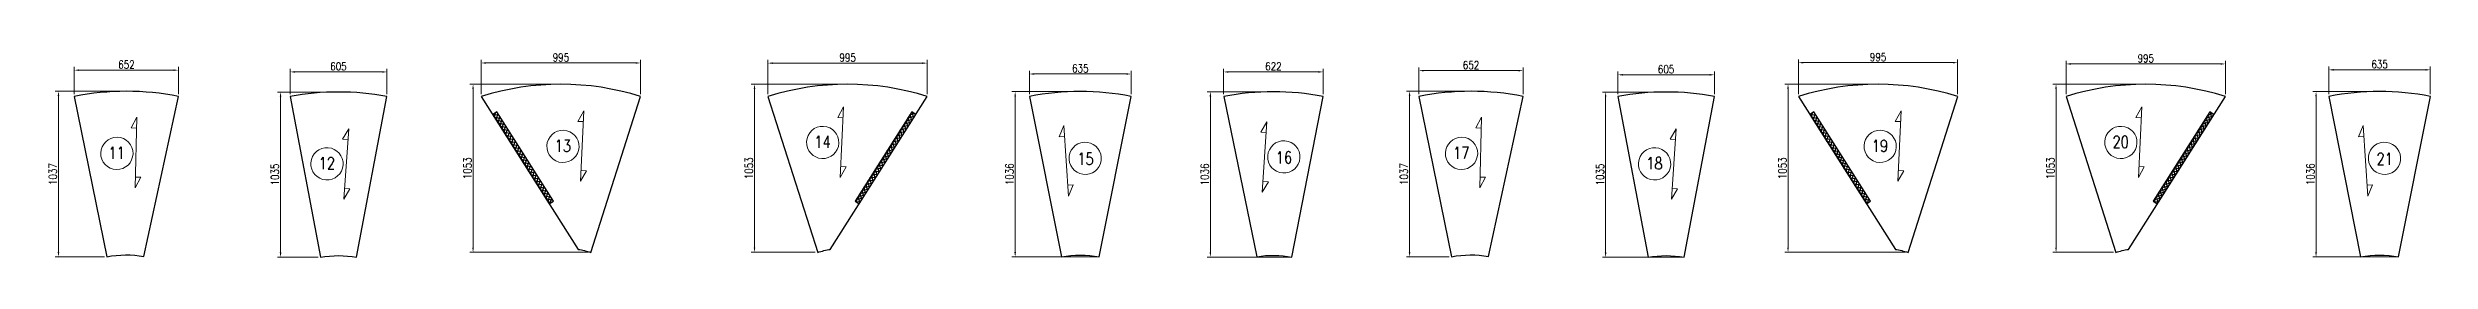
# Paper-space layout 'Layout1' of a CAD drawing. Header units: millimetres. Extents: x 17634 to 80020, y 31751 to 33322.
# Drawn here: x 34102 to 48993, y 31999 to 33286 of the extents above; entities that cross this region are included whole.
import ezdxf
from ezdxf.enums import TextEntityAlignment as Align

# ---------------------------------------------------------------- set-up
doc = ezdxf.new("R2010")
doc.units = ezdxf.units.MM
doc.header["$LTSCALE"] = 0.75
doc.layers.add('Grating', color=7, linetype='Continuous')
doc.layers.add('TOE PLATE', color=3, linetype='Continuous')
doc.layers.add('Grtg. Dim', color=7, linetype='Continuous', lineweight=15)
doc.layers.add('Mark no', color=7, linetype='Continuous', lineweight=15)
doc.styles.add('ROMAND', font='romand')
doc.styles.add('ROMANS', font='romans.shx', dxfattribs={"width": 0.8})
doc.dimstyles.new('grt dim', dxfattribs={"dimscale": 20, "dimtxt": 2.5, "dimasz": 1.5, "dimexe": 1, "dimexo": 0.75, "dimgap": 0.5, "dimtad": 1, "dimdec": 0, "dimlfac": -1, "dimzin": 0, "dimdsep": 46, "dimtxsty": 'ROMANS', "dimcen": 0, "dimclrd": 1, "dimclre": 1, "dimclrt": 3, "dimadec": 0, "dimazin": 0, "dimtfac": 1, "dimtdec": 0, "dimtix": 1, "dimtmove": 1, "dimatfit": 3, "dimfxl": 1, "dimtolj": 1, "dimtzin": 0, "dimlwd": -1, "dimlwe": -1, "dimarcsym": 0})

# ---------------------------------------------------------------- blocks, each defined once
blk = doc.blocks.new('MK')
at = {"layer": 'Mark no', "color": 4}
for p, q in [((639, 394), (443, 493)), ((443, 493), (443, 394)), ((-448, 295), (-644, 394)), ((-644, 394), (639, 394)), ((-448, 394), (-448, 295))]:
    blk.add_line(p, q, dxfattribs=at)
blk.add_circle((20, 46), 293, dxfattribs=at)
blk = doc.blocks.new('*D13')
at = {"layer": 'Defpoints', "color": 0}
for p in [(34920, 33171), (34269, 33006), (34920, 33006)]:
    blk.add_point(p, dxfattribs=at)
at = {"layer": 'Grtg. Dim', "color": 1}
for p, q in [((34269, 33021), (34269, 33191)), ((34920, 33021), (34920, 33191))]:
    blk.add_line(p, q, dxfattribs=at)
at = {"layer": 'Grtg. Dim', "color": 1, "linetype": 'ByBlock'}
blk.add_line((34299, 33171), (34890, 33171), dxfattribs=at)
at = {"layer": 'Grtg. Dim', "color": 1}
for points in [[(34299, 33176), (34299, 33166), (34269, 33171)], [(34890, 33176), (34890, 33166), (34920, 33171)]]:
    blk.add_solid(points, dxfattribs=at)
at = {"layer": 'Grtg. Dim', "color": 3, "insert": (34595, 33206), "char_height": 50, "attachment_point": 5, "style": 'ROMANS'}
blk.add_mtext('\\A1;652', dxfattribs=at)
blk = doc.blocks.new('*D14')
at = {"layer": 'Defpoints', "color": 0}
for p in [(36223, 33160), (35618, 33006), (36223, 33006)]:
    blk.add_point(p, dxfattribs=at)
at = {"layer": 'Grtg. Dim', "color": 1}
for p, q in [((35618, 33021), (35618, 33180)), ((36223, 33021), (36223, 33180))]:
    blk.add_line(p, q, dxfattribs=at)
at = {"layer": 'Grtg. Dim', "color": 1, "linetype": 'ByBlock'}
blk.add_line((35648, 33160), (36193, 33160), dxfattribs=at)
at = {"layer": 'Grtg. Dim', "color": 1}
for points in [[(35648, 33165), (35648, 33155), (35618, 33160)], [(36193, 33165), (36193, 33155), (36223, 33160)]]:
    blk.add_solid(points, dxfattribs=at)
at = {"layer": 'Grtg. Dim', "color": 3, "insert": (35920, 33195), "char_height": 50, "attachment_point": 5, "style": 'ROMANS'}
blk.add_mtext('\\A1;605', dxfattribs=at)
blk = doc.blocks.new('*D15')
at = {"layer": 'Defpoints', "color": 0}
for p in [(37807, 33216), (36812, 33006), (37807, 33006)]:
    blk.add_point(p, dxfattribs=at)
at = {"layer": 'Grtg. Dim', "color": 1}
for p, q in [((36812, 33021), (36812, 33236)), ((37807, 33021), (37807, 33236))]:
    blk.add_line(p, q, dxfattribs=at)
at = {"layer": 'Grtg. Dim', "color": 1, "linetype": 'ByBlock'}
blk.add_line((36842, 33216), (37777, 33216), dxfattribs=at)
at = {"layer": 'Grtg. Dim', "color": 1}
for points in [[(36842, 33221), (36842, 33211), (36812, 33216)], [(37777, 33221), (37777, 33211), (37807, 33216)]]:
    blk.add_solid(points, dxfattribs=at)
at = {"layer": 'Grtg. Dim', "color": 3, "insert": (37310, 33251), "char_height": 50, "attachment_point": 5, "style": 'ROMANS'}
blk.add_mtext('\\A1;995', dxfattribs=at)
blk = doc.blocks.new('*D16')
at = {"layer": 'Defpoints', "color": 0}
for p in [(38604, 33215), (38604, 33006), (39599, 33006)]:
    blk.add_point(p, dxfattribs=at)
at = {"layer": 'Grtg. Dim', "color": 1}
for p, q in [((38604, 33021), (38604, 33235)), ((39599, 33021), (39599, 33235))]:
    blk.add_line(p, q, dxfattribs=at)
at = {"layer": 'Grtg. Dim', "color": 1, "linetype": 'ByBlock'}
blk.add_line((39569, 33215), (38634, 33215), dxfattribs=at)
at = {"layer": 'Grtg. Dim', "color": 1}
for points in [[(38634, 33220), (38634, 33210), (38604, 33215)], [(39569, 33220), (39569, 33210), (39599, 33215)]]:
    blk.add_solid(points, dxfattribs=at)
at = {"layer": 'Grtg. Dim', "color": 3, "insert": (39102, 33250), "char_height": 50, "attachment_point": 5, "style": 'ROMANS'}
blk.add_mtext('\\A1;995', dxfattribs=at)
blk = doc.blocks.new('*D17')
at = {"layer": 'Defpoints', "color": 0}
for p in [(40238, 33147), (40238, 33006), (40873, 33006)]:
    blk.add_point(p, dxfattribs=at)
at = {"layer": 'Grtg. Dim', "color": 1}
for p, q in [((40238, 33021), (40238, 33167)), ((40873, 33021), (40873, 33167))]:
    blk.add_line(p, q, dxfattribs=at)
at = {"layer": 'Grtg. Dim', "color": 1, "linetype": 'ByBlock'}
blk.add_line((40843, 33147), (40268, 33147), dxfattribs=at)
at = {"layer": 'Grtg. Dim', "color": 1}
for points in [[(40268, 33152), (40268, 33142), (40238, 33147)], [(40843, 33152), (40843, 33142), (40873, 33147)]]:
    blk.add_solid(points, dxfattribs=at)
at = {"layer": 'Grtg. Dim', "color": 3, "insert": (40556, 33182), "char_height": 50, "attachment_point": 5, "style": 'ROMANS'}
blk.add_mtext('\\A1;635', dxfattribs=at)
blk = doc.blocks.new('*D18')
at = {"layer": 'Defpoints', "color": 0}
for p in [(42074, 33160), (41452, 33006), (42074, 33006)]:
    blk.add_point(p, dxfattribs=at)
at = {"layer": 'Grtg. Dim', "color": 1}
for p, q in [((41452, 33021), (41452, 33180)), ((42074, 33021), (42074, 33180))]:
    blk.add_line(p, q, dxfattribs=at)
at = {"layer": 'Grtg. Dim', "color": 1, "linetype": 'ByBlock'}
blk.add_line((41482, 33160), (42044, 33160), dxfattribs=at)
at = {"layer": 'Grtg. Dim', "color": 1}
for points in [[(41482, 33165), (41482, 33155), (41452, 33160)], [(42044, 33165), (42044, 33155), (42074, 33160)]]:
    blk.add_solid(points, dxfattribs=at)
at = {"layer": 'Grtg. Dim', "color": 3, "insert": (41763, 33195), "char_height": 50, "attachment_point": 5, "style": 'ROMANS'}
blk.add_mtext('\\A1;622', dxfattribs=at)
blk = doc.blocks.new('*D19')
at = {"layer": 'Defpoints', "color": 0}
for p in [(43324, 33168), (42672, 33006), (43324, 33006)]:
    blk.add_point(p, dxfattribs=at)
at = {"layer": 'Grtg. Dim', "color": 1}
for p, q in [((42672, 33021), (42672, 33188)), ((43324, 33021), (43324, 33188))]:
    blk.add_line(p, q, dxfattribs=at)
at = {"layer": 'Grtg. Dim', "color": 1, "linetype": 'ByBlock'}
blk.add_line((42702, 33168), (43294, 33168), dxfattribs=at)
at = {"layer": 'Grtg. Dim', "color": 1}
for points in [[(42702, 33173), (42702, 33163), (42672, 33168)], [(43294, 33173), (43294, 33163), (43324, 33168)]]:
    blk.add_solid(points, dxfattribs=at)
at = {"layer": 'Grtg. Dim', "color": 3, "insert": (42998, 33203), "char_height": 50, "attachment_point": 5, "style": 'ROMANS'}
blk.add_mtext('\\A1;652', dxfattribs=at)
blk = doc.blocks.new('*D20')
at = {"layer": 'Defpoints', "color": 0}
for p in [(43915, 33142), (43915, 33006), (44520, 33006)]:
    blk.add_point(p, dxfattribs=at)
at = {"layer": 'Grtg. Dim', "color": 1}
for p, q in [((43915, 33021), (43915, 33162)), ((44520, 33021), (44520, 33162))]:
    blk.add_line(p, q, dxfattribs=at)
at = {"layer": 'Grtg. Dim', "color": 1, "linetype": 'ByBlock'}
blk.add_line((44490, 33142), (43945, 33142), dxfattribs=at)
at = {"layer": 'Grtg. Dim', "color": 1}
for points in [[(43945, 33147), (43945, 33137), (43915, 33142)], [(44490, 33147), (44490, 33137), (44520, 33142)]]:
    blk.add_solid(points, dxfattribs=at)
at = {"layer": 'Grtg. Dim', "color": 3, "insert": (44217, 33177), "char_height": 50, "attachment_point": 5, "style": 'ROMANS'}
blk.add_mtext('\\A1;605', dxfattribs=at)
blk = doc.blocks.new('*D21')
at = {"layer": 'Defpoints', "color": 0}
for p in [(46039, 33218), (45044, 33006), (46039, 33006)]:
    blk.add_point(p, dxfattribs=at)
at = {"layer": 'Grtg. Dim', "color": 1}
for p, q in [((45044, 33021), (45044, 33238)), ((46039, 33021), (46039, 33238))]:
    blk.add_line(p, q, dxfattribs=at)
at = {"layer": 'Grtg. Dim', "color": 1, "linetype": 'ByBlock'}
blk.add_line((45074, 33218), (46009, 33218), dxfattribs=at)
at = {"layer": 'Grtg. Dim', "color": 1}
for points in [[(45074, 33223), (45074, 33213), (45044, 33218)], [(46009, 33223), (46009, 33213), (46039, 33218)]]:
    blk.add_solid(points, dxfattribs=at)
at = {"layer": 'Grtg. Dim', "color": 3, "insert": (45542, 33253), "char_height": 50, "attachment_point": 5, "style": 'ROMANS'}
blk.add_mtext('\\A1;995', dxfattribs=at)
blk = doc.blocks.new('*D22')
at = {"layer": 'Defpoints', "color": 0}
for p in [(47712, 33210), (46717, 33006), (47712, 33006)]:
    blk.add_point(p, dxfattribs=at)
at = {"layer": 'Grtg. Dim', "color": 1}
for p, q in [((46717, 33021), (46717, 33230)), ((47712, 33021), (47712, 33230))]:
    blk.add_line(p, q, dxfattribs=at)
at = {"layer": 'Grtg. Dim', "color": 1, "linetype": 'ByBlock'}
blk.add_line((46747, 33210), (47682, 33210), dxfattribs=at)
at = {"layer": 'Grtg. Dim', "color": 1}
for points in [[(46747, 33215), (46747, 33205), (46717, 33210)], [(47682, 33215), (47682, 33205), (47712, 33210)]]:
    blk.add_solid(points, dxfattribs=at)
at = {"layer": 'Grtg. Dim', "color": 3, "insert": (47215, 33245), "char_height": 50, "attachment_point": 5, "style": 'ROMANS'}
blk.add_mtext('\\A1;995', dxfattribs=at)
blk = doc.blocks.new('*D23')
at = {"layer": 'Defpoints', "color": 0}
for p in [(48993, 33173), (48358, 33006), (48993, 33006)]:
    blk.add_point(p, dxfattribs=at)
at = {"layer": 'Grtg. Dim', "color": 1}
for p, q in [((48358, 33021), (48358, 33193)), ((48993, 33021), (48993, 33193))]:
    blk.add_line(p, q, dxfattribs=at)
at = {"layer": 'Grtg. Dim', "color": 1, "linetype": 'ByBlock'}
blk.add_line((48388, 33173), (48963, 33173), dxfattribs=at)
at = {"layer": 'Grtg. Dim', "color": 1}
for points in [[(48388, 33178), (48388, 33168), (48358, 33173)], [(48963, 33178), (48963, 33168), (48993, 33173)]]:
    blk.add_solid(points, dxfattribs=at)
at = {"layer": 'Grtg. Dim', "color": 3, "insert": (48676, 33208), "char_height": 50, "attachment_point": 5, "style": 'ROMANS'}
blk.add_mtext('\\A1;635', dxfattribs=at)
blk = doc.blocks.new('*D62')
at = {"layer": 'Defpoints', "color": 0}
for p in [(48676, 33037), (48279, 32001), (48794, 32001)]:
    blk.add_point(p, dxfattribs=at)
at = {"layer": 'Grtg. Dim', "color": 1}
for p, q in [((48661, 33037), (48259, 33037)), ((48779, 32001), (48259, 32001))]:
    blk.add_line(p, q, dxfattribs=at)
at = {"layer": 'Grtg. Dim', "color": 1, "linetype": 'ByBlock'}
blk.add_line((48279, 33007), (48279, 32031), dxfattribs=at)
at = {"layer": 'Grtg. Dim', "color": 1}
for points in [[(48274, 33007), (48284, 33007), (48279, 33037)], [(48274, 32031), (48284, 32031), (48279, 32001)]]:
    blk.add_solid(points, dxfattribs=at)
at = {"layer": 'Grtg. Dim', "color": 3, "insert": (48244, 32519), "char_height": 50, "attachment_point": 5, "rotation": 90, "style": 'ROMANS'}
blk.add_mtext('\\A1;1036', dxfattribs=at)
blk = doc.blocks.new('*D63')
at = {"layer": 'Defpoints', "color": 0}
for p in [(47215, 33083), (46654, 32030), (47028, 32030)]:
    blk.add_point(p, dxfattribs=at)
at = {"layer": 'Grtg. Dim', "color": 1}
for p, q in [((47200, 33083), (46634, 33083)), ((47013, 32030), (46634, 32030))]:
    blk.add_line(p, q, dxfattribs=at)
at = {"layer": 'Grtg. Dim', "color": 1, "linetype": 'ByBlock'}
blk.add_line((46654, 33053), (46654, 32060), dxfattribs=at)
at = {"layer": 'Grtg. Dim', "color": 1}
for points in [[(46649, 33053), (46659, 33053), (46654, 33083)], [(46649, 32060), (46659, 32060), (46654, 32030)]]:
    blk.add_solid(points, dxfattribs=at)
at = {"layer": 'Grtg. Dim', "color": 3, "insert": (46619, 32556), "char_height": 50, "attachment_point": 5, "rotation": 90, "style": 'ROMANS'}
blk.add_mtext('\\A1;1053', dxfattribs=at)
blk = doc.blocks.new('*D64')
at = {"layer": 'Defpoints', "color": 0}
for p in [(45542, 33083), (44979, 32030), (45729, 32030)]:
    blk.add_point(p, dxfattribs=at)
at = {"layer": 'Grtg. Dim', "color": 1}
for p, q in [((45527, 33083), (44959, 33083)), ((45714, 32030), (44959, 32030))]:
    blk.add_line(p, q, dxfattribs=at)
at = {"layer": 'Grtg. Dim', "color": 1, "linetype": 'ByBlock'}
blk.add_line((44979, 33053), (44979, 32060), dxfattribs=at)
at = {"layer": 'Grtg. Dim', "color": 1}
for points in [[(44974, 33053), (44984, 33053), (44979, 33083)], [(44974, 32060), (44984, 32060), (44979, 32030)]]:
    blk.add_solid(points, dxfattribs=at)
at = {"layer": 'Grtg. Dim', "color": 3, "insert": (44944, 32556), "char_height": 50, "attachment_point": 5, "rotation": 90, "style": 'ROMANS'}
blk.add_mtext('\\A1;1053', dxfattribs=at)
blk = doc.blocks.new('*D65')
at = {"layer": 'Defpoints', "color": 0}
for p in [(44217, 33034), (43839, 31999), (44330, 31999)]:
    blk.add_point(p, dxfattribs=at)
at = {"layer": 'Grtg. Dim', "color": 1}
for p, q in [((44202, 33034), (43819, 33034)), ((44315, 31999), (43819, 31999))]:
    blk.add_line(p, q, dxfattribs=at)
at = {"layer": 'Grtg. Dim', "color": 1, "linetype": 'ByBlock'}
blk.add_line((43839, 33004), (43839, 32029), dxfattribs=at)
at = {"layer": 'Grtg. Dim', "color": 1}
for points in [[(43834, 33004), (43844, 33004), (43839, 33034)], [(43834, 32029), (43844, 32029), (43839, 31999)]]:
    blk.add_solid(points, dxfattribs=at)
at = {"layer": 'Grtg. Dim', "color": 3, "insert": (43804, 32517), "char_height": 50, "attachment_point": 5, "rotation": 90, "style": 'ROMANS'}
blk.add_mtext('\\A1;1035', dxfattribs=at)
blk = doc.blocks.new('*D66')
at = {"layer": 'Defpoints', "color": 0}
for p in [(42998, 33039), (42614, 32002), (42877, 32002)]:
    blk.add_point(p, dxfattribs=at)
at = {"layer": 'Grtg. Dim', "color": 1}
for p, q in [((42983, 33039), (42594, 33039)), ((42862, 32002), (42594, 32002))]:
    blk.add_line(p, q, dxfattribs=at)
at = {"layer": 'Grtg. Dim', "color": 1, "linetype": 'ByBlock'}
blk.add_line((42614, 33009), (42614, 32032), dxfattribs=at)
at = {"layer": 'Grtg. Dim', "color": 1}
for points in [[(42609, 33009), (42619, 33009), (42614, 33039)], [(42609, 32032), (42619, 32032), (42614, 32002)]]:
    blk.add_solid(points, dxfattribs=at)
at = {"layer": 'Grtg. Dim', "color": 3, "insert": (42579, 32520), "char_height": 50, "attachment_point": 5, "rotation": 90, "style": 'ROMANS'}
blk.add_mtext('\\A1;1037', dxfattribs=at)
blk = doc.blocks.new('*D67')
at = {"layer": 'Defpoints', "color": 0}
for p in [(41369, 33036), (41763, 33036), (41879, 32000)]:
    blk.add_point(p, dxfattribs=at)
at = {"layer": 'Grtg. Dim', "color": 1}
for p, q in [((41748, 33036), (41349, 33036)), ((41864, 32000), (41349, 32000))]:
    blk.add_line(p, q, dxfattribs=at)
at = {"layer": 'Grtg. Dim', "color": 1, "linetype": 'ByBlock'}
blk.add_line((41369, 32030), (41369, 33006), dxfattribs=at)
at = {"layer": 'Grtg. Dim', "color": 1}
for points in [[(41364, 33006), (41374, 33006), (41369, 33036)], [(41364, 32030), (41374, 32030), (41369, 32000)]]:
    blk.add_solid(points, dxfattribs=at)
at = {"layer": 'Grtg. Dim', "color": 3, "insert": (41334, 32518), "char_height": 50, "attachment_point": 5, "rotation": 90, "style": 'ROMANS'}
blk.add_mtext('\\A1;1036', dxfattribs=at)
blk = doc.blocks.new('*D68')
at = {"layer": 'Defpoints', "color": 0}
for p in [(40556, 33037), (40149, 32001), (40674, 32001)]:
    blk.add_point(p, dxfattribs=at)
at = {"layer": 'Grtg. Dim', "color": 1}
for p, q in [((40541, 33037), (40129, 33037)), ((40659, 32001), (40129, 32001))]:
    blk.add_line(p, q, dxfattribs=at)
at = {"layer": 'Grtg. Dim', "color": 1, "linetype": 'ByBlock'}
blk.add_line((40149, 33007), (40149, 32031), dxfattribs=at)
at = {"layer": 'Grtg. Dim', "color": 1}
for points in [[(40144, 33007), (40154, 33007), (40149, 33037)], [(40144, 32031), (40154, 32031), (40149, 32001)]]:
    blk.add_solid(points, dxfattribs=at)
at = {"layer": 'Grtg. Dim', "color": 3, "insert": (40114, 32519), "char_height": 50, "attachment_point": 5, "rotation": 90, "style": 'ROMANS'}
blk.add_mtext('\\A1;1036', dxfattribs=at)
blk = doc.blocks.new('*D69')
at = {"layer": 'Defpoints', "color": 0}
for p in [(39102, 33083), (38520, 32030), (38915, 32030)]:
    blk.add_point(p, dxfattribs=at)
at = {"layer": 'Grtg. Dim', "color": 1}
for p, q in [((39087, 33083), (38500, 33083)), ((38900, 32030), (38500, 32030))]:
    blk.add_line(p, q, dxfattribs=at)
at = {"layer": 'Grtg. Dim', "color": 1, "linetype": 'ByBlock'}
blk.add_line((38520, 33053), (38520, 32060), dxfattribs=at)
at = {"layer": 'Grtg. Dim', "color": 1}
for points in [[(38515, 33053), (38525, 33053), (38520, 33083)], [(38515, 32060), (38525, 32060), (38520, 32030)]]:
    blk.add_solid(points, dxfattribs=at)
at = {"layer": 'Grtg. Dim', "color": 3, "insert": (38485, 32556), "char_height": 50, "attachment_point": 5, "rotation": 90, "style": 'ROMANS'}
blk.add_mtext('\\A1;1053', dxfattribs=at)
blk = doc.blocks.new('*D70')
at = {"layer": 'Defpoints', "color": 0}
for p in [(37310, 33083), (36761, 32030), (37497, 32030)]:
    blk.add_point(p, dxfattribs=at)
at = {"layer": 'Grtg. Dim', "color": 1}
for p, q in [((37295, 33083), (36741, 33083)), ((37482, 32030), (36741, 32030))]:
    blk.add_line(p, q, dxfattribs=at)
at = {"layer": 'Grtg. Dim', "color": 1, "linetype": 'ByBlock'}
blk.add_line((36761, 33053), (36761, 32060), dxfattribs=at)
at = {"layer": 'Grtg. Dim', "color": 1}
for points in [[(36756, 33053), (36766, 33053), (36761, 33083)], [(36756, 32060), (36766, 32060), (36761, 32030)]]:
    blk.add_solid(points, dxfattribs=at)
at = {"layer": 'Grtg. Dim', "color": 3, "insert": (36726, 32556), "char_height": 50, "attachment_point": 5, "rotation": 90, "style": 'ROMANS'}
blk.add_mtext('\\A1;1053', dxfattribs=at)
blk = doc.blocks.new('*D71')
at = {"layer": 'Defpoints', "color": 0}
for p in [(35920, 33034), (35558, 31999), (35808, 31999)]:
    blk.add_point(p, dxfattribs=at)
at = {"layer": 'Grtg. Dim', "color": 1}
for p, q in [((35905, 33034), (35538, 33034)), ((35793, 31999), (35538, 31999))]:
    blk.add_line(p, q, dxfattribs=at)
at = {"layer": 'Grtg. Dim', "color": 1, "linetype": 'ByBlock'}
blk.add_line((35558, 33004), (35558, 32029), dxfattribs=at)
at = {"layer": 'Grtg. Dim', "color": 1}
for points in [[(35553, 33004), (35563, 33004), (35558, 33034)], [(35553, 32029), (35563, 32029), (35558, 31999)]]:
    blk.add_solid(points, dxfattribs=at)
at = {"layer": 'Grtg. Dim', "color": 3, "insert": (35523, 32517), "char_height": 50, "attachment_point": 5, "rotation": 90, "style": 'ROMANS'}
blk.add_mtext('\\A1;1035', dxfattribs=at)
blk = doc.blocks.new('*D72')
at = {"layer": 'Defpoints', "color": 0}
for p in [(34595, 33039), (34170, 32002), (34473, 32002)]:
    blk.add_point(p, dxfattribs=at)
at = {"layer": 'Grtg. Dim', "color": 1}
for p, q in [((34580, 33039), (34150, 33039)), ((34458, 32002), (34150, 32002))]:
    blk.add_line(p, q, dxfattribs=at)
at = {"layer": 'Grtg. Dim', "color": 1, "linetype": 'ByBlock'}
blk.add_line((34170, 33009), (34170, 32032), dxfattribs=at)
at = {"layer": 'Grtg. Dim', "color": 1}
for points in [[(34165, 33009), (34175, 33009), (34170, 33039)], [(34165, 32032), (34175, 32032), (34170, 32002)]]:
    blk.add_solid(points, dxfattribs=at)
at = {"layer": 'Grtg. Dim', "color": 3, "insert": (34135, 32520), "char_height": 50, "attachment_point": 5, "rotation": 90, "style": 'ROMANS'}
blk.add_mtext('\\A1;1037', dxfattribs=at)

psp = doc.layouts.get("Layout1")

# ---------------------------------------------------------------- hatches: boundary and pattern name
at = {"layer": 'TOE PLATE'}
h = psp.add_hatch(dxfattribs=at)
h.set_pattern_fill('ANSI37', color=256, scale=5, angle=-57.6942)
h.set_pattern_definition([(347.305796, (54927.443, 101734.475), (3.488492, 15.486964), []), (77.305796, (54927.443, 101734.475), (-15.486964, 3.488492), [])])
h.paths.add_polyline_path([(36909, 32909.5), (36883.6, 32893.5), (37237.4, 32333.9), (37262.8, 32350)])
h = psp.add_hatch(dxfattribs=at)
h.set_pattern_fill('ANSI37', color=256, scale=5, angle=237.6942)
h.set_pattern_definition([(282.694204, (109431.28, 46124.081), (15.486964, 3.488492), []), (12.694204, (109431.28, 46124.081), (-3.488492, 15.486964), [])])
h.paths.add_polyline_path([(39527.8, 32893.5), (39502.5, 32909.5), (39148.7, 32350), (39174, 32333.9)])
h = psp.add_hatch(dxfattribs=at)
h.set_pattern_fill('ANSI37', color=256, scale=5, angle=-57.6942)
h.set_pattern_definition([(347.305796, (63159.443, 101734.475), (3.488492, 15.486964), []), (77.305796, (63159.443, 101734.475), (-15.486964, 3.488492), [])])
h.paths.add_polyline_path([(45141, 32909.5), (45115.6, 32893.5), (45469.4, 32333.9), (45494.8, 32350)])
h = psp.add_hatch(dxfattribs=at)
h.set_pattern_fill('ANSI37', color=256, scale=5, angle=237.6942)
h.set_pattern_definition([(282.694204, (117544.28, 46124.081), (15.486964, 3.488492), []), (12.694204, (117544.28, 46124.081), (-3.488492, 15.486964), [])])
h.paths.add_polyline_path([(47640.8, 32893.5), (47615.5, 32909.5), (47261.7, 32350), (47287, 32333.9)])

# ---------------------------------------------------------------- linework, layer by layer
at = {"layer": 'Grating', "color": 6}
for points in [[(37418, 32048.5, -0.0320387), (37496.8, 32029.5), (37807.2, 33006.4, 0.1535295), (36812.2, 33006.4)], [(38914.7, 32029.5, -0.0320387), (38993.5, 32048.5), (39599.2, 33006.4, 0.1535295), (38604.2, 33006.4)], [(45650, 32048.5, -0.0320387), (45728.8, 32029.5), (46039.2, 33006.4, 0.1535295), (45044.2, 33006.4)], [(47027.7, 32029.5, -0.0320387), (47106.5, 32048.5), (47712.2, 33006.4, 0.1535295), (46717.2, 33006.4)], [(34473.2, 32002, -0.0918213), (34703.8, 32004.2), (34920.4, 33006.4, 0.099209), (34268.7, 33006.4)], [(35807.7, 31999.1, -0.0895143), (36032.7, 31999.1), (36222.7, 33006.4, 0.0919739), (35617.7, 33006.4)], [(40437.5, 32000.9, -0.0941567), (40674, 32000.9), (40873.2, 33006.4, 0.0966184), (40238.2, 33006.4)], [(41452.2, 33006.4), (41659.6, 32002.3, -0.0871809), (41878.8, 32000.1), (42074, 33006.4, 0.0945622)], [(42876.7, 32002, -0.0918213), (43107.3, 32004.2), (43323.9, 33006.4, 0.099209), (42672.2, 33006.4)], [(44104.7, 31999.1, -0.0895143), (44329.7, 31999.1), (44519.7, 33006.4, 0.0919739), (43914.7, 33006.4)], [(48557.5, 32000.9, -0.0941567), (48794, 32000.9), (48993.2, 33006.4, 0.0966184), (48358.2, 33006.4)]]:
    psp.add_lwpolyline(points, format="xyb", close=True, dxfattribs=at)
at = {"layer": 'TOE PLATE'}
for points in [[(36909, 32909.5), (36883.6, 32893.5), (37237.4, 32333.9), (37262.8, 32350), (36909, 32909.5)], [(39527.8, 32893.5), (39502.5, 32909.5), (39148.7, 32350), (39174, 32333.9), (39527.8, 32893.5)], [(45141, 32909.5), (45115.6, 32893.5), (45469.4, 32333.9), (45494.8, 32350), (45141, 32909.5)], [(47640.8, 32893.5), (47615.5, 32909.5), (47261.7, 32350), (47287, 32333.9), (47640.8, 32893.5)]]:
    psp.add_lwpolyline(points, dxfattribs=at)

# ---------------------------------------------------------------- block references
at = {"layer": 'Mark no', "zscale": 0.3190437818445127}
for p, xscale, yscale, rotation in [((37307.4, 32701.1), 0.3445671488445846, 0.344567412180475, 267.2569440243489), ((38930.6, 32725.8), 0.3445671488445844, 0.3445674121804749, 267.1745578105876), ((45539.4, 32701.1), 0.3445671488445846, 0.3445674121804749, 267.2569440243491), ((47043.6, 32725.8), 0.3445671488445844, 0.3445674121804748, 267.1745578105887), ((34519.3, 32657.1), 0.3445671488445843, 0.3445674121804749, 268.6293156967117), ((35832.8, 32592.3), 0.3445671488445844, 0.3445674121804749, 265.9870295586252), ((40602.8, 32612.6), 0.3445671488445844, 0.3445674121804749, 93.71605389499798), ((41843.1, 32619.6), 0.3445671488445843, 0.344567412180475, 86.22268134724412), ((42922.8, 32657.1), 0.3445671488445844, 0.3445674121804749, 268.6293156967101), ((44129.8, 32592.3), 0.3445671488445844, 0.3445674121804749, 265.9870295586257), ((48722.8, 32612.6), 0.3445671488445844, 0.344567412180475, 93.71605389499652)]:
    psp.add_blockref('MK', p, dxfattribs=dict(at, xscale=xscale, yscale=yscale, rotation=rotation))

# ---------------------------------------------------------------- texts
at = {"layer": 'Mark no', "style": 'ROMAND', "width": 0.8}
for s, p in [('11', (34533.6, 32653)), ('12', (35846.9, 32587.5)), ('13', (37321.7, 32696.7)), ('14', (38944.9, 32721.3)), ('15', (40588.1, 32615.4)), ('16', (41828.9, 32624.3)), ('17', (42937.1, 32653)), ('18', (44143.9, 32587.5)), ('19', (45553.7, 32696.7)), ('20', (47057.9, 32721.3)), ('21', (48708.1, 32615.4))]:
    psp.add_text(s, height=75, dxfattribs=at).set_placement(p, align=Align.MIDDLE_CENTER)

# ---------------------------------------------------------------- dimensions: what is measured, and where the dimension line sits
at = {"layer": 'Grtg. Dim'}
for base, p1, p2, picture, middle in [((34920.4, 33170.9), (34268.7, 33006.4), (34920.4, 33006.4), '*D13', (34594.6, 33205.9)), ((36222.7, 33160.4), (35617.7, 33006.4), (36222.7, 33006.4), '*D14', (35920.2, 33195.4)), ((37807.2, 33215.9), (36812.2, 33006.4), (37807.2, 33006.4), '*D15', (37309.7, 33250.9)), ((38604.2, 33215.4), (39599.2, 33006.4), (38604.2, 33006.4), '*D16', (39101.7, 33250.4)), ((40238.2, 33146.9), (40873.2, 33006.4), (40238.2, 33006.4), '*D17', (40555.7, 33181.9)), ((42074, 33160.4), (41452.2, 33006.4), (42074, 33006.4), '*D18', (41763.1, 33195.4)), ((43323.9, 33168.4), (42672.2, 33006.4), (43323.9, 33006.4), '*D19', (42998.1, 33203.4)), ((43914.7, 33141.9), (44519.7, 33006.4), (43914.7, 33006.4), '*D20', (44217.2, 33176.9)), ((46039.2, 33218.4), (45044.2, 33006.4), (46039.2, 33006.4), '*D21', (45541.7, 33253.4)), ((47712.2, 33210.4), (46717.2, 33006.4), (47712.2, 33006.4), '*D22', (47214.7, 33245.4)), ((48993.2, 33173.4), (48358.2, 33006.4), (48993.2, 33006.4), '*D23', (48675.7, 33208.4))]:
    dim = psp.add_linear_dim(base=base, p1=p1, p2=p2, dimstyle='grt dim', dxfattribs=at)
    dim.commit()
    dim.dimension.update_dxf_attribs({"geometry": picture, "text_midpoint": middle})
for base, p1, p2, picture, middle in [((36760.7, 32029.5), (37309.7, 33082.8), (37496.8, 32029.5), '*D70', (36725.7, 32556.2)), ((38520.2, 32029.5), (39101.7, 33082.8), (38914.7, 32029.5), '*D69', (38485.2, 32556.2)), ((44978.7, 32029.5), (45541.7, 33082.8), (45728.8, 32029.5), '*D64', (44943.7, 32556.2)), ((46654.2, 32029.5), (47214.7, 33082.8), (47027.7, 32029.5), '*D63', (46619.2, 32556.2)), ((34170.2, 32002), (34594.6, 33038.7), (34473.2, 32002), '*D72', (34135.2, 32520.4)), ((35558.2, 31999.1), (35920.2, 33034.2), (35807.7, 31999.1), '*D71', (35523.2, 32516.7)), ((40149.2, 32000.9), (40555.7, 33037.1), (40674, 32000.9), '*D68', (40114.2, 32519)), ((41369.2, 33035.8), (41878.8, 32000.1), (41763.1, 33035.8), '*D67', (41334.2, 32518)), ((42614.2, 32002), (42998.1, 33038.7), (42876.7, 32002), '*D66', (42579.2, 32520.4)), ((43838.7, 31999.1), (44217.2, 33034.2), (44329.7, 31999.1), '*D65', (43803.7, 32516.7)), ((48278.7, 32000.9), (48675.7, 33037.1), (48794, 32000.9), '*D62', (48243.7, 32519))]:
    dim = psp.add_linear_dim(base=base, p1=p1, p2=p2, angle=90, dimstyle='grt dim', dxfattribs=at)
    dim.commit()
    dim.dimension.update_dxf_attribs({"geometry": picture, "text_midpoint": middle})

doc.saveas('drawing.dxf')
